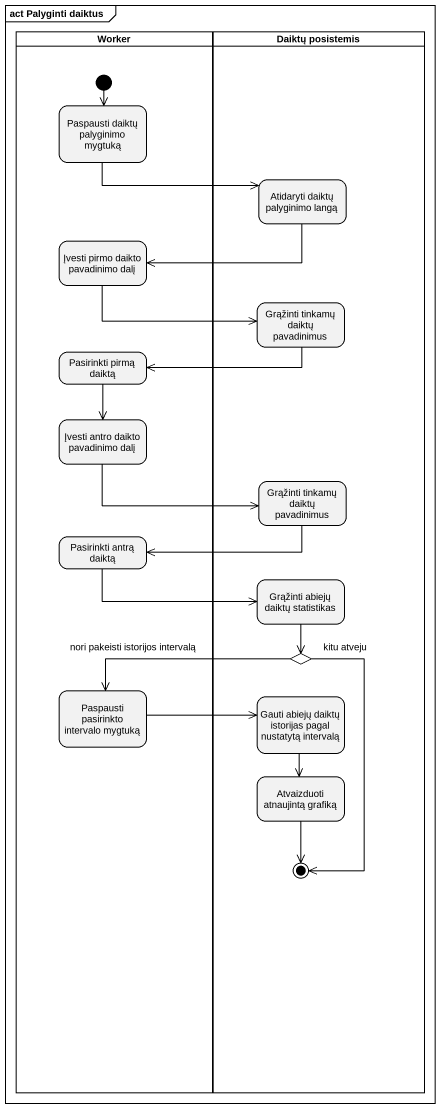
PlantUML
@startuml
mainframe act Palyginti daiktus
hide empty description
state Worker <<partition>> {
  state "Paspausti daiktų palyginimo mygtuką" as Paspausti_daiktų_palyginimo
  state "Įvesti pirmo daikto pavadinimo dalį" as Įvesti_pirmo_daikto
  state "Pasirinkti pirmą daiktą" as Pasirinkti_pirmą_daiktą
  state "Įvesti antro daikto pavadinimo dalį" as Įvesti_antro_daikto
  state "Pasirinkti antrą daiktą" as Pasirinkti_antrą_daiktą
  state "Paspausti pasirinkto intervalo mygtuką" as Paspausti_pasirinkto
  [*] --> Paspausti_daiktų_palyginimo
}
state "Daiktų posistemis" as Daiktų_posistemis <<partition>> {
  state "Atidaryti daiktų palyginimo langą" as Atidaryti_daiktų_palyginimo
  state "Grąžinti tinkamų daiktų pavadinimus" as Grąžinti_tinkamų_daiktų
  state "Grąžinti tinkamų daiktų pavadinimus" as Grąžinti_tinkamų_daiktų_2
  state "Grąžinti abiejų daiktų statistikas" as Grąžinti_abiejų_daiktų
  state choice1 <<choice>>
  state "Gauti abiejų daiktų istorijas pagal nustatytą intervalą" as Gauti_abiejų_daiktų
  state "Atvaizduoti atnaujintą grafiką" as Atvaizduoti_atnaujintą
  choice1 --> [*] : kitu atveju
  Atvaizduoti_atnaujintą --> [*]
}
Paspausti_daiktų_palyginimo -right-> Atidaryti_daiktų_palyginimo
Atidaryti_daiktų_palyginimo -left-> Įvesti_pirmo_daikto
Įvesti_pirmo_daikto -right-> Grąžinti_tinkamų_daiktų
Grąžinti_tinkamų_daiktų -left-> Pasirinkti_pirmą_daiktą
Pasirinkti_pirmą_daiktą --> Įvesti_antro_daikto
Įvesti_antro_daikto -right-> Grąžinti_tinkamų_daiktų_2
Grąžinti_tinkamų_daiktų_2 -left-> Pasirinkti_antrą_daiktą
Pasirinkti_antrą_daiktą -right-> Grąžinti_abiejų_daiktų
Grąžinti_abiejų_daiktų --> choice1
choice1 -left-> Paspausti_pasirinkto : nori pakeisti istorijos intervalą
Paspausti_pasirinkto -right-> Gauti_abiejų_daiktų
Gauti_abiejų_daiktų --> Atvaizduoti_atnaujintą
@enduml
